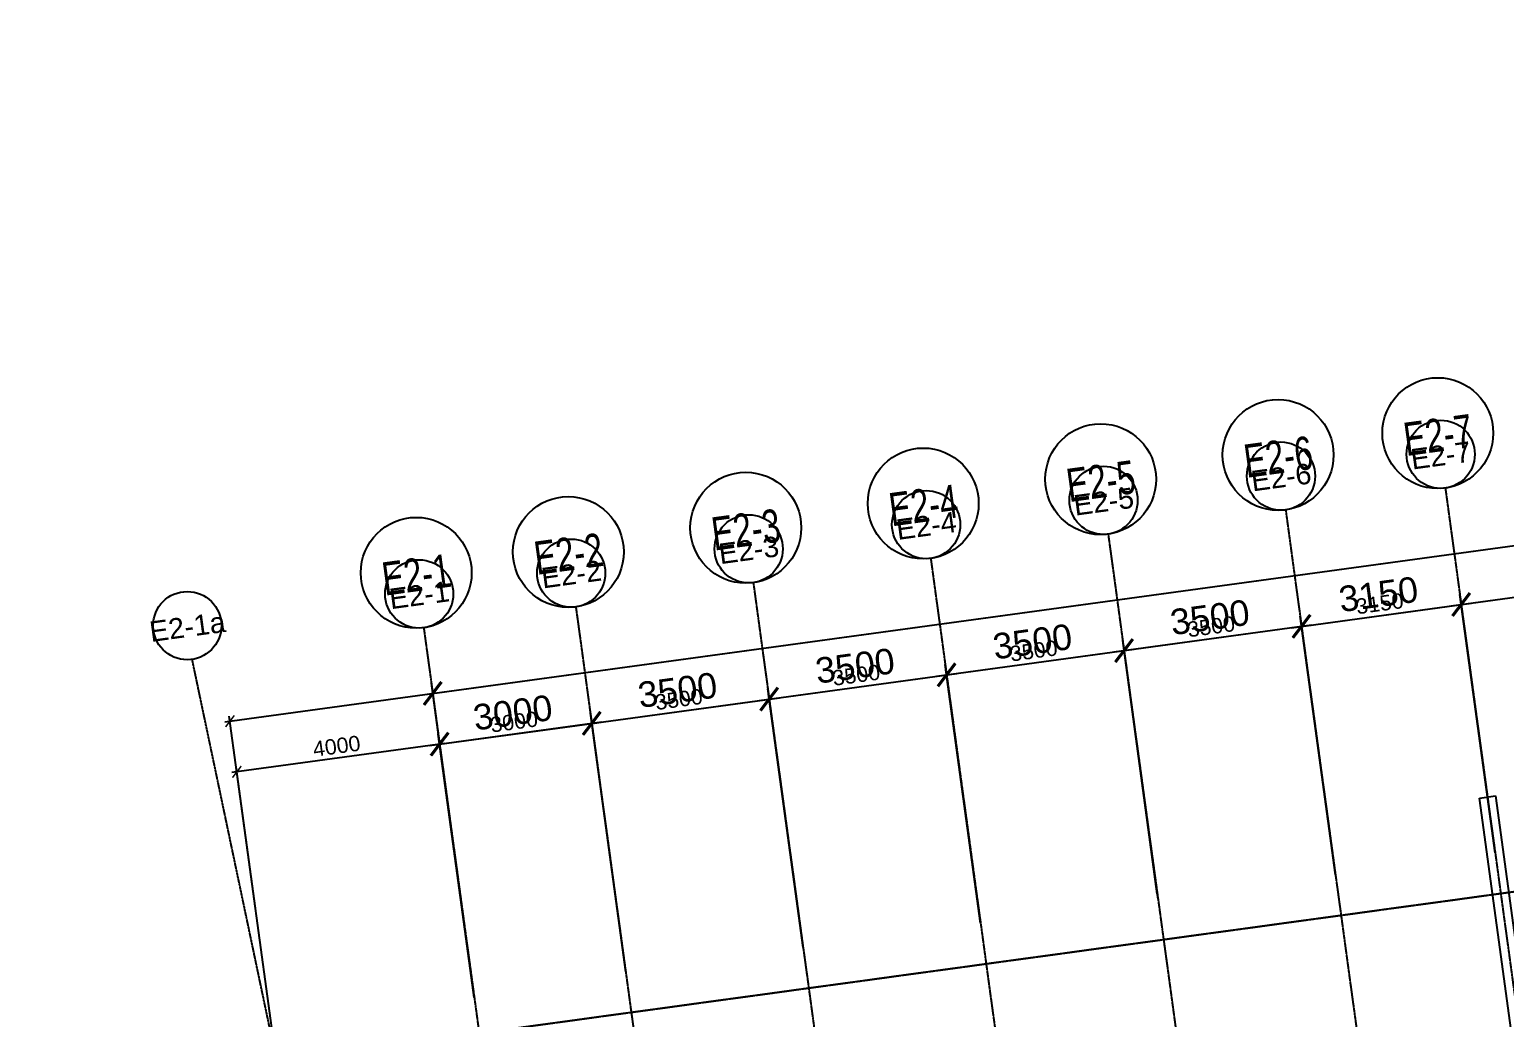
# Model space of a CAD drawing. Header units: millimetres. Extents: x -174040 to 151923, y -227569 to 142020.
# Drawn here: x -172050 to -143205, y 118551 to 137877 of the extents above; entities that cross this region are included whole.
import ezdxf
from ezdxf.enums import TextEntityAlignment as Align

# ---------------------------------------------------------------- set-up
doc = ezdxf.new("R2010")
doc.units = ezdxf.units.MM
doc.header["$LTSCALE"] = 5
doc.linetypes.add('E-RG-1F$0$$0$DOTE', pattern=[2.42, 2, -0.2, 0.02, -0.2])
for name, color, linetype in [('A—墙体', 7, 'Continuous'), ('A—文字索引', 40, 'Continuous'), ('A—轴线、尺寸', 1, 'Continuous'), ('轴线100', 1, 'Continuous')]:
    doc.layers.add(name, color=color, linetype=linetype)
doc.styles.add('ARIAL', font='arial.ttf')
doc.dimstyles.new('200', dxfattribs={"dimscale": 200, "dimtxt": 2.5, "dimasz": 2, "dimexe": 1, "dimexo": 1, "dimgap": 0.8, "dimtad": 1, "dimdec": 0, "dimdsep": 46, "dimtxsty": 'ARIAL', "dimblk1": 'ARCHTICK', "dimblk2": 'ARCHTICK', "dimsah": 1, "dimcen": -0.9, "dimdle": 1, "dimclrd": 256, "dimclre": 256, "dimclrt": 40, "dimaunit": 1, "dimadec": 0, "dimazin": 0, "dimtfac": 0.35, "dimtdec": 0, "dimtix": 1, "dimtmove": 2, "dimatfit": 3, "dimldrblk": 'ARCHTICK', "dimfxl": 0, "dimtvp": 0.8, "dimtolj": 1, "dimtzin": 0, "dimarcsym": 0})
doc.dimstyles.new('副本 100', dxfattribs={"dimscale": 100, "dimtxt": 2.5, "dimasz": 2, "dimexe": 1, "dimexo": 1, "dimgap": 0.8, "dimtad": 1, "dimdec": 0, "dimdsep": 46, "dimtxsty": 'ARIAL', "dimblk1": 'ARCHTICK', "dimblk2": 'ARCHTICK', "dimsah": 1, "dimcen": -0.9, "dimdle": 1, "dimclrd": 256, "dimclre": 256, "dimclrt": 40, "dimaunit": 1, "dimadec": 0, "dimazin": 0, "dimtfac": 0.35, "dimtdec": 0, "dimtix": 1, "dimtmove": 2, "dimatfit": 3, "dimldrblk": 'ARCHTICK', "dimfxl": 0, "dimtvp": 0.8, "dimtolj": 1, "dimtzin": 0, "dimarcsym": 0})

# ---------------------------------------------------------------- blocks, each defined once
blk = doc.blocks.new('_ArchTick')
at = {"color": 0, "linetype": 'ByBlock', "const_width": 0.15}
blk.add_lwpolyline([(-0.5, -0.5), (0.5, 0.5)], dxfattribs=at)
blk = doc.blocks.new('*D213')
at = {"layer": 'A—轴线、尺寸', "linetype": 'ByBlock', "lineweight": -2}
for p, q in [((-164233, 123885), (-160864, 124346)), ((-160412, 119562), (-161089, 124517)), ((-163385, 119156), (-164062, 124110))]:
    blk.add_line(p, q, dxfattribs=at)
at = {"layer": 'Defpoints', "color": 0, "linetype": 'ByBlock'}
for p in [(-161062, 124318), (-160385, 119364), (-163357, 118958)]:
    blk.add_point(p, dxfattribs=at)
at = {"layer": 'A—轴线、尺寸', "linetype": 'ByBlock', "lineweight": -2, "xscale": 400, "yscale": 400, "zscale": 400}
for p, rotation in [((-161062, 124318), 7.783339573380966), ((-164035, 123912), 187.783339573381)]:
    blk.add_blockref('_ArchTick', p, dxfattribs=dict(at, rotation=rotation))
at = {"layer": 'A—轴线、尺寸', "color": 40, "linetype": 'ByBlock', "insert": (-162605, 124527), "char_height": 500, "attachment_point": 5, "rotation": 7.7833, "style": 'ARIAL'}
blk.add_mtext('\\A1;3000', dxfattribs=at)
blk = doc.blocks.new('*D214')
at = {"layer": 'A—轴线、尺寸', "linetype": 'ByBlock', "lineweight": -2}
for p, q in [((-164368, 124876), (-70838, 137660)), ((-70561, 134161), (-71063, 137831)), ((-163358, 118963), (-164197, 125101))]:
    blk.add_line(p, q, dxfattribs=at)
at = {"layer": 'Defpoints', "color": 0, "linetype": 'ByBlock'}
for p in [(-71036, 137633), (-70534, 133963), (-163331, 118765)]:
    blk.add_point(p, dxfattribs=at)
at = {"layer": 'A—轴线、尺寸', "linetype": 'ByBlock', "lineweight": -2, "xscale": 400, "yscale": 400, "zscale": 400}
for p, rotation in [((-71036, 137633), 7.783339573380966), ((-164170, 124903), 187.783339573381)]:
    blk.add_blockref('_ArchTick', p, dxfattribs=dict(at, rotation=rotation))
at = {"layer": 'A—轴线、尺寸', "color": 40, "linetype": 'ByBlock', "insert": (-117659, 131680), "char_height": 500, "attachment_point": 5, "rotation": 7.7833, "style": 'ARIAL'}
blk.add_mtext('\\A1;94000', dxfattribs=at)
blk = doc.blocks.new('*D215')
at = {"layer": 'A—轴线、尺寸', "linetype": 'ByBlock', "lineweight": -2}
for p, q in [((-156944, 120036), (-157622, 124991)), ((-161260, 124291), (-157396, 124820)), ((-160412, 119562), (-161089, 124517))]:
    blk.add_line(p, q, dxfattribs=at)
at = {"layer": 'Defpoints', "color": 0, "linetype": 'ByBlock'}
for p in [(-157595, 124792), (-156917, 119838), (-160385, 119364)]:
    blk.add_point(p, dxfattribs=at)
at = {"layer": 'A—轴线、尺寸', "linetype": 'ByBlock', "lineweight": -2, "xscale": 400, "yscale": 400, "zscale": 400}
for p, rotation in [((-157595, 124792), 7.783339573380966), ((-161062, 124318), 187.783339573381)]:
    blk.add_blockref('_ArchTick', p, dxfattribs=dict(at, rotation=rotation))
at = {"layer": 'A—轴线、尺寸', "color": 40, "linetype": 'ByBlock', "insert": (-159385, 124967), "char_height": 500, "attachment_point": 5, "rotation": 7.7833, "style": 'ARIAL'}
blk.add_mtext('\\A1;3500', dxfattribs=at)
blk = doc.blocks.new('*D216')
at = {"layer": 'A—轴线、尺寸', "linetype": 'ByBlock', "lineweight": -2}
for p, q in [((-157793, 124765), (-153929, 125294)), ((-153477, 120510), (-154154, 125465)), ((-156944, 120036), (-157622, 124991))]:
    blk.add_line(p, q, dxfattribs=at)
at = {"layer": 'Defpoints', "color": 0, "linetype": 'ByBlock'}
for p in [(-154127, 125266), (-153450, 120312), (-156917, 119838)]:
    blk.add_point(p, dxfattribs=at)
at = {"layer": 'A—轴线、尺寸', "linetype": 'ByBlock', "lineweight": -2, "xscale": 400, "yscale": 400, "zscale": 400}
for p, rotation in [((-154127, 125266), 7.783339573380966), ((-157595, 124792), 187.783339573381)]:
    blk.add_blockref('_ArchTick', p, dxfattribs=dict(at, rotation=rotation))
at = {"layer": 'A—轴线、尺寸', "color": 40, "linetype": 'ByBlock', "insert": (-155917, 125441), "char_height": 500, "attachment_point": 5, "rotation": 7.7833, "style": 'ARIAL'}
blk.add_mtext('\\A1;3500', dxfattribs=at)
blk = doc.blocks.new('*D217')
at = {"layer": 'A—轴线、尺寸', "linetype": 'ByBlock', "lineweight": -2}
for p, q in [((-154325, 125239), (-150461, 125768)), ((-150009, 120984), (-150686, 125939)), ((-153477, 120510), (-154154, 125465))]:
    blk.add_line(p, q, dxfattribs=at)
at = {"layer": 'Defpoints', "color": 0, "linetype": 'ByBlock'}
for p in [(-150659, 125740), (-149982, 120786), (-153450, 120312)]:
    blk.add_point(p, dxfattribs=at)
at = {"layer": 'A—轴线、尺寸', "linetype": 'ByBlock', "lineweight": -2, "xscale": 400, "yscale": 400, "zscale": 400}
for p, rotation in [((-150659, 125740), 7.783339573380966), ((-154127, 125266), 187.783339573381)]:
    blk.add_blockref('_ArchTick', p, dxfattribs=dict(at, rotation=rotation))
at = {"layer": 'A—轴线、尺寸', "color": 40, "linetype": 'ByBlock', "insert": (-152449, 125915), "char_height": 500, "attachment_point": 5, "rotation": 7.7833, "style": 'ARIAL'}
blk.add_mtext('\\A1;3500', dxfattribs=at)
blk = doc.blocks.new('*D218')
at = {"layer": 'A—轴线、尺寸', "linetype": 'ByBlock', "lineweight": -2}
for p, q in [((-146541, 121458), (-147218, 126413)), ((-150857, 125713), (-146993, 126242)), ((-150009, 120984), (-150686, 125939))]:
    blk.add_line(p, q, dxfattribs=at)
at = {"layer": 'Defpoints', "color": 0, "linetype": 'ByBlock'}
for p in [(-147191, 126214), (-146514, 121260), (-149982, 120786)]:
    blk.add_point(p, dxfattribs=at)
at = {"layer": 'A—轴线、尺寸', "linetype": 'ByBlock', "lineweight": -2, "xscale": 400, "yscale": 400, "zscale": 400}
for p, rotation in [((-147191, 126214), 7.783339573380966), ((-150659, 125740), 187.783339573381)]:
    blk.add_blockref('_ArchTick', p, dxfattribs=dict(at, rotation=rotation))
at = {"layer": 'A—轴线、尺寸', "color": 40, "linetype": 'ByBlock', "insert": (-148981, 126389), "char_height": 500, "attachment_point": 5, "rotation": 7.7833, "style": 'ARIAL'}
blk.add_mtext('\\A1;3500', dxfattribs=at)
blk = doc.blocks.new('*D219')
at = {"layer": 'A—轴线、尺寸', "linetype": 'ByBlock', "lineweight": -2}
for p, q in [((-147389, 126187), (-143872, 126668)), ((-143420, 121885), (-144097, 126839)), ((-146541, 121458), (-147218, 126413))]:
    blk.add_line(p, q, dxfattribs=at)
at = {"layer": 'Defpoints', "color": 0, "linetype": 'ByBlock'}
for p in [(-144070, 126641), (-143393, 121687), (-146514, 121260)]:
    blk.add_point(p, dxfattribs=at)
at = {"layer": 'A—轴线、尺寸', "linetype": 'ByBlock', "lineweight": -2, "xscale": 400, "yscale": 400, "zscale": 400}
for p, rotation in [((-144070, 126641), 7.783339573380966), ((-147191, 126214), 187.783339573381)]:
    blk.add_blockref('_ArchTick', p, dxfattribs=dict(at, rotation=rotation))
at = {"layer": 'A—轴线、尺寸', "color": 40, "linetype": 'ByBlock', "insert": (-145687, 126839), "char_height": 500, "attachment_point": 5, "rotation": 7.7833, "style": 'ARIAL'}
blk.add_mtext('\\A1;3150', dxfattribs=at)
blk = doc.blocks.new('*D220')
at = {"layer": 'A—轴线、尺寸', "linetype": 'ByBlock', "lineweight": -2}
for p, q in [((-139606, 122406), (-140283, 127361)), ((-144268, 126614), (-140058, 127190)), ((-143420, 121885), (-144097, 126839))]:
    blk.add_line(p, q, dxfattribs=at)
at = {"layer": 'Defpoints', "color": 0, "linetype": 'ByBlock'}
for p in [(-140256, 127162), (-139579, 122208), (-143393, 121687)]:
    blk.add_point(p, dxfattribs=at)
at = {"layer": 'A—轴线、尺寸', "linetype": 'ByBlock', "lineweight": -2, "xscale": 400, "yscale": 400, "zscale": 400}
for p, rotation in [((-140256, 127162), 7.783339573380966), ((-144070, 126641), 187.783339573381)]:
    blk.add_blockref('_ArchTick', p, dxfattribs=dict(at, rotation=rotation))
at = {"layer": 'A—轴线、尺寸', "color": 40, "linetype": 'ByBlock', "insert": (-142219, 127313), "char_height": 500, "attachment_point": 5, "rotation": 7.7833, "style": 'ARIAL'}
blk.add_mtext('\\A1;3850', dxfattribs=at)
blk = doc.blocks.new('*D483')
at = {"layer": 'Defpoints', "color": 0, "linetype": 'ByBlock'}
for p in [(-281580, 124839), (-280902, 119884), (-283875, 119478)]:
    blk.add_point(p, dxfattribs=at)
at = {"layer": '轴线100', "linetype": 'ByBlock', "lineweight": -2}
for p, q in [((-280916, 119983), (-281593, 124938)), ((-284651, 124419), (-281480, 124852)), ((-283888, 119577), (-284565, 124531))]:
    blk.add_line(p, q, dxfattribs=at)
at = {"layer": '轴线100', "linetype": 'ByBlock', "lineweight": -2, "xscale": 200, "yscale": 200, "zscale": 200}
for p, rotation in [((-281580, 124839), 7.783339565832659), ((-284552, 124432), 187.7833395658326)]:
    blk.add_blockref('_ArchTick', p, dxfattribs=dict(at, rotation=rotation))
at = {"layer": '轴线100', "color": 40, "linetype": 'ByBlock', "insert": (-283097, 124867), "char_height": 300, "attachment_point": 5, "rotation": 7.7833, "style": 'ARIAL'}
blk.add_mtext('\\A1;3000', dxfattribs=at)
blk = doc.blocks.new('*D484')
at = {"layer": 'Defpoints', "color": 0, "linetype": 'ByBlock'}
for p in [(-191553, 138153), (-190741, 132208), (-287742, 118238, 0)]:
    blk.add_point(p, dxfattribs=at)
at = {"layer": '轴线100', "linetype": 'ByBlock', "lineweight": -2}
for p, q in [((-288749, 124868), (-191454, 138167)), ((-190754, 132307), (-191567, 138252)), ((-287756, 118338), (-288664, 124981))]:
    blk.add_line(p, q, dxfattribs=at)
at = {"layer": '轴线100', "linetype": 'ByBlock', "lineweight": -2, "xscale": 200, "yscale": 200, "zscale": 200}
for p, rotation in [((-191553, 138153), 7.783339565832659), ((-288650, 124881), 187.7833395658326)]:
    blk.add_blockref('_ArchTick', p, dxfattribs=dict(at, rotation=rotation))
at = {"layer": '轴线100', "color": 40, "linetype": 'ByBlock', "insert": (-240133, 131748), "char_height": 300, "attachment_point": 5, "rotation": 7.7833, "style": 'ARIAL'}
blk.add_mtext('\\A1;98000', dxfattribs=at)
blk = doc.blocks.new('*D485')
at = {"layer": 'Defpoints', "color": 0, "linetype": 'ByBlock'}
for p in [(-278112, 125313), (-277435, 120358), (-280902, 119884)]:
    blk.add_point(p, dxfattribs=at)
at = {"layer": '轴线100', "linetype": 'ByBlock', "lineweight": -2}
for p, q in [((-281679, 124825), (-278013, 125326)), ((-277448, 120457), (-278125, 125412)), ((-280916, 119983), (-281593, 124938))]:
    blk.add_line(p, q, dxfattribs=at)
at = {"layer": '轴线100', "linetype": 'ByBlock', "lineweight": -2, "xscale": 200, "yscale": 200, "zscale": 200}
for p, rotation in [((-278112, 125313), 7.783339565832659), ((-281580, 124839), 187.7833395658326)]:
    blk.add_blockref('_ArchTick', p, dxfattribs=dict(at, rotation=rotation))
at = {"layer": '轴线100', "color": 40, "linetype": 'ByBlock', "insert": (-279877, 125307), "char_height": 300, "attachment_point": 5, "rotation": 7.7833, "style": 'ARIAL'}
blk.add_mtext('\\A1;3500', dxfattribs=at)
blk = doc.blocks.new('*D486')
at = {"layer": 'Defpoints', "color": 0, "linetype": 'ByBlock'}
for p in [(-274644, 125787), (-273967, 120832), (-277435, 120358)]:
    blk.add_point(p, dxfattribs=at)
at = {"layer": '轴线100', "linetype": 'ByBlock', "lineweight": -2}
for p, q in [((-278211, 125299), (-274545, 125800)), ((-273980, 120931), (-274658, 125886)), ((-277448, 120457), (-278125, 125412))]:
    blk.add_line(p, q, dxfattribs=at)
at = {"layer": '轴线100', "linetype": 'ByBlock', "lineweight": -2, "xscale": 200, "yscale": 200, "zscale": 200}
for p, rotation in [((-274644, 125787), 7.783339565832659), ((-278112, 125313), 187.7833395658326)]:
    blk.add_blockref('_ArchTick', p, dxfattribs=dict(at, rotation=rotation))
at = {"layer": '轴线100', "color": 40, "linetype": 'ByBlock', "insert": (-276410, 125781), "char_height": 300, "attachment_point": 5, "rotation": 7.7833, "style": 'ARIAL'}
blk.add_mtext('\\A1;3500', dxfattribs=at)
blk = doc.blocks.new('*D487')
at = {"layer": 'Defpoints', "color": 0, "linetype": 'ByBlock'}
for p in [(-271176, 126261), (-270499, 121306), (-273967, 120832)]:
    blk.add_point(p, dxfattribs=at)
at = {"layer": '轴线100', "linetype": 'ByBlock', "lineweight": -2}
for p, q in [((-270513, 121405), (-271190, 126360)), ((-274743, 125773), (-271077, 126274)), ((-273980, 120931), (-274658, 125886))]:
    blk.add_line(p, q, dxfattribs=at)
at = {"layer": '轴线100', "linetype": 'ByBlock', "lineweight": -2, "xscale": 200, "yscale": 200, "zscale": 200}
for p, rotation in [((-271176, 126261), 7.783339565832659), ((-274644, 125787), 187.7833395658326)]:
    blk.add_blockref('_ArchTick', p, dxfattribs=dict(at, rotation=rotation))
at = {"layer": '轴线100', "color": 40, "linetype": 'ByBlock', "insert": (-272942, 126255), "char_height": 300, "attachment_point": 5, "rotation": 7.7833, "style": 'ARIAL'}
blk.add_mtext('\\A1;3500', dxfattribs=at)
blk = doc.blocks.new('*D488')
at = {"layer": 'Defpoints', "color": 0, "linetype": 'ByBlock'}
for p in [(-267709, 126735), (-267031, 121780), (-270499, 121306)]:
    blk.add_point(p, dxfattribs=at)
at = {"layer": '轴线100', "linetype": 'ByBlock', "lineweight": -2}
for p, q in [((-271275, 126247), (-267609, 126748)), ((-267045, 121879), (-267722, 126834)), ((-270513, 121405), (-271190, 126360))]:
    blk.add_line(p, q, dxfattribs=at)
at = {"layer": '轴线100', "linetype": 'ByBlock', "lineweight": -2, "xscale": 200, "yscale": 200, "zscale": 200}
for p, rotation in [((-267709, 126735), 7.783339565832659), ((-271176, 126261), 187.7833395658326)]:
    blk.add_blockref('_ArchTick', p, dxfattribs=dict(at, rotation=rotation))
at = {"layer": '轴线100', "color": 40, "linetype": 'ByBlock', "insert": (-269474, 126729), "char_height": 300, "attachment_point": 5, "rotation": 7.7833, "style": 'ARIAL'}
blk.add_mtext('\\A1;3500', dxfattribs=at)
blk = doc.blocks.new('*D489')
at = {"layer": 'Defpoints', "color": 0, "linetype": 'ByBlock'}
for p in [(-264588, 127161), (-263910, 122207), (-267031, 121780)]:
    blk.add_point(p, dxfattribs=at)
at = {"layer": '轴线100', "linetype": 'ByBlock', "lineweight": -2}
for p, q in [((-263924, 122306), (-264601, 127260)), ((-267808, 126721), (-264488, 127175)), ((-267045, 121879), (-267722, 126834))]:
    blk.add_line(p, q, dxfattribs=at)
at = {"layer": '轴线100', "linetype": 'ByBlock', "lineweight": -2, "xscale": 200, "yscale": 200, "zscale": 200}
for p, rotation in [((-264588, 127161), 7.783339565832659), ((-267709, 126735), 187.7833395658326)]:
    blk.add_blockref('_ArchTick', p, dxfattribs=dict(at, rotation=rotation))
at = {"layer": '轴线100', "color": 40, "linetype": 'ByBlock', "insert": (-266180, 127179), "char_height": 300, "attachment_point": 5, "rotation": 7.7833, "style": 'ARIAL'}
blk.add_mtext('\\A1;3150', dxfattribs=at)
blk = doc.blocks.new('*D490')
at = {"layer": 'Defpoints', "color": 0, "linetype": 'ByBlock'}
for p in [(-260773, 127683), (-260096, 122728), (-263910, 122207)]:
    blk.add_point(p, dxfattribs=at)
at = {"layer": '轴线100', "linetype": 'ByBlock', "lineweight": -2}
for p, q in [((-260109, 122827), (-260787, 127782)), ((-264687, 127148), (-260674, 127696)), ((-263924, 122306), (-264601, 127260))]:
    blk.add_line(p, q, dxfattribs=at)
at = {"layer": '轴线100', "linetype": 'ByBlock', "lineweight": -2, "xscale": 200, "yscale": 200, "zscale": 200}
for p, rotation in [((-260773, 127683), 7.783339565832659), ((-264588, 127161), 187.7833395658326)]:
    blk.add_blockref('_ArchTick', p, dxfattribs=dict(at, rotation=rotation))
at = {"layer": '轴线100', "color": 40, "linetype": 'ByBlock', "insert": (-262712, 127653), "char_height": 300, "attachment_point": 5, "rotation": 7.7833, "style": 'ARIAL'}
blk.add_mtext('\\A1;3850', dxfattribs=at)
blk = doc.blocks.new('*D546')
at = {"layer": 'Defpoints', "color": 0, "linetype": 'ByBlock'}
for p in [(-288515, 123891), (-288137, 121126), (-284084, 121006)]:
    blk.add_point(p, dxfattribs=at)
at = {"layer": '轴线100', "linetype": 'ByBlock', "lineweight": -2}
for p, q in [((-284453, 124446), (-288614, 123877)), ((-284097, 121105), (-284565, 124531)), ((-288150, 121225), (-288528, 123990))]:
    blk.add_line(p, q, dxfattribs=at)
at = {"layer": '轴线100', "linetype": 'ByBlock', "lineweight": -2, "xscale": 200, "yscale": 200, "zscale": 200}
for p, rotation in [((-284552, 124432), 7.783339565832642), ((-288515, 123891), 187.7833395658326)]:
    blk.add_blockref('_ArchTick', p, dxfattribs=dict(at, rotation=rotation))
at = {"layer": '轴线100', "color": 40, "linetype": 'ByBlock', "insert": (-286565, 124393), "char_height": 300, "attachment_point": 5, "rotation": 7.7833, "style": 'ARIAL'}
blk.add_mtext('\\A1;4000', dxfattribs=at)
blk = doc.blocks.new('A$C1C9D1350')
at = {"layer": '轴线100', "linetype": 'E-RG-1F$0$$0$DOTE'}
for p, q in [((-187649.8, 131919.8), (-292566.8, 117579.1)), ((-264898.6, 129436.2), (-260969.7, 100692.7)), ((-268019.6, 129009.6), (-264090.7, 100266.1)), ((-271487.3, 128535.6), (-267558.5, 99792.1)), ((-274955.1, 128061.6), (-271026.2, 99318.1)), ((-278422.8, 127587.6), (-274494, 98844.1)), ((-281890.6, 127113.6), (-277961.7, 98370.1)), ((-284863, 126707.3), (-280934.1, 97963.8)), ((-289394.2, 126088), (-282553.8, 93585.5))]:
    blk.add_line(p, q, dxfattribs=at)
at = {"layer": '轴线100', "linetype": 'ByBlock'}
for centre in [(-264988.8, 130096.7), (-268109.8, 129670.1), (-271577.5, 129196.1), (-275045.3, 128722.1), (-278513, 128248.1), (-281980.8, 127774.1), (-284952.9, 127367.9), (-289484.4, 126748.5)]:
    blk.add_circle(centre, 666.7, dxfattribs=at)
at = {"layer": '轴线100', "color": 40, "style": 'ARIAL'}
for s, p in [('E2-7', (-264985.8, 130074.8)), ('E2-6', (-268106.8, 129648.2)), ('E2-5', (-271574.5, 129174.2)), ('E2-4', (-275042.3, 128700.2)), ('E2-3', (-278510, 128226.2)), ('E2-2', (-281977.8, 127752.2)), ('E2-1', (-284949.9, 127345.9)), ('E2-1a', (-289481.4, 126726.5))]:
    blk.add_text(s, height=400, rotation=7.78334, dxfattribs=at).set_placement(p, align=Align.MIDDLE_CENTER)
at = {"layer": '轴线100', "linetype": 'ByBlock'}
for base, p1, p2, angle, picture, middle in [((-191553.4, 138153.3), (-287742.2, 118238.5, 0), (-190740.7, 132208.2), 7.78334, '*D484', (-240133.4, 131748.4)), ((-260773, 127682.6), (-263910.4, 122206.9), (-260095.8, 122728.3), 7.78334, '*D490', (-262711.9, 127653)), ((-264587.6, 127161.2), (-267031.4, 121780.3), (-263910.4, 122206.9), 7.78334, '*D489', (-266179.6, 127179)), ((-267708.5, 126734.6), (-270499.1, 121306.3), (-267031.4, 121780.3), 7.78334, '*D488', (-269474, 126728.7)), ((-271176.3, 126260.6), (-273966.9, 120832.3), (-270499.1, 121306.3), 7.78334, '*D487', (-272941.8, 126254.7)), ((-274644.1, 125786.6), (-277434.6, 120358.3), (-273966.9, 120832.3), 7.78334, '*D486', (-276409.5, 125780.8)), ((-278111.8, 125312.6), (-280902.4, 119884.3), (-277434.6, 120358.3), 7.78334, '*D485', (-279877.3, 125306.8)), ((-281579.6, 124838.6), (-283874.7, 119478.1), (-280902.4, 119884.3), 7.78334, '*D483', (-283097.3, 124866.6)), ((-288514.8, 123890.7), (-284083.6, 121005.7), (-288136.8, 121125.8), 187.78334, '*D546', (-286564.9, 124392.5))]:
    dim = blk.add_linear_dim(base=base, p1=p1, p2=p2, angle=angle, dimstyle='副本 100', override={"dimtxt": 3}, dxfattribs=at)
    dim.commit()
    dim.dimension.update_dxf_attribs({"geometry": picture, "text_midpoint": middle})

msp = doc.modelspace()

# ---------------------------------------------------------------- linework, layer by layer
at = {"layer": 'A—墙体'}
for p, q in [((-143713.9, 122855.1), (-143396.9, 122898.5)), ((-143396.9, 122898.5), (-142624.3, 117245.6)), ((-142941.3, 117202.3), (-143713.9, 122855.1))]:
    msp.add_line(p, q, dxfattribs=at)
at = {"layer": 'A—轴线、尺寸', "linetype": 'E-RG-1F$0$$0$DOTE'}
for p, q in [((-144381.3, 128916), (-142728.9, 116827.6)), ((-147502.2, 128489.4), (-145849.9, 116401)), ((-150970, 128015.4), (-149317.7, 115927)), ((-154437.7, 127541.4), (-152785.4, 115453)), ((-157905.5, 127067.4), (-156253.2, 114979)), ((-161373.3, 126593.4), (-159720.9, 114505)), ((-164345.6, 126187.2), (-160416.8, 97443.7)), ((-123782.3, 123656.5), (-172049.7, 117058.9))]:
    msp.add_line(p, q, dxfattribs=at)
at = {"layer": 'A—轴线、尺寸', "linetype": 'ByBlock'}
for centre in [(-144528, 129989.4), (-147648.9, 129562.8), (-151116.7, 129088.8), (-154584.5, 128614.8), (-158052.2, 128140.8), (-161520, 127666.8), (-164492.3, 127260.5)]:
    msp.add_circle(centre, 1083.3, dxfattribs=at)

# ---------------------------------------------------------------- block references
at = {"layer": '轴线100'}
msp.add_blockref('A$C1C9D1350', (120517.4, -520.6), dxfattribs=at)

# ---------------------------------------------------------------- texts
at = {"layer": 'A—文字索引', "style": 'ARIAL', "width": 0.7}
for s, p in [('E2-7', (-144523.1, 129953.7)), ('E2-6', (-147644.1, 129527.1)), ('E2-5', (-151111.8, 129053.1)), ('E2-4', (-154579.6, 128579.1)), ('E2-3', (-158047.3, 128105.1)), ('E2-2', (-161515.1, 127631.1)), ('E2-1', (-164487.5, 127224.8))]:
    msp.add_text(s, height=650, rotation=7.78334, dxfattribs=at).set_placement(p, align=Align.MIDDLE_CENTER)

# ---------------------------------------------------------------- dimensions: what is measured, and where the dimension line sits
at = {"layer": 'A—轴线、尺寸', "linetype": 'ByBlock'}
for base, p1, p2, picture, middle in [((-71036.1, 137633.2), (-163331.1, 118765.2), (-70534.4, 133962.6), '*D214', (-117659.3, 131679.5)), ((-140255.8, 127162.4), (-143393.1, 121686.8), (-139578.6, 122208.2), '*D220', (-142219.3, 127313.4)), ((-144070.3, 126641), (-146514.1, 121260.2), (-143393.1, 121686.8), '*D219', (-145687.1, 126839.4)), ((-147191.3, 126214.4), (-149981.8, 120786.2), (-146514.1, 121260.2), '*D218', (-148981.4, 126389.1)), ((-150659, 125740.5), (-153449.6, 120312.2), (-149981.8, 120786.2), '*D217', (-152449.2, 125915.1)), ((-154126.8, 125266.5), (-156917.4, 119838.2), (-153449.6, 120312.2), '*D216', (-155916.9, 125441.1)), ((-157594.5, 124792.5), (-160385.1, 119364.2), (-156917.4, 119838.2), '*D215', (-159384.7, 124967.1)), ((-161062.3, 124318.5), (-163357.5, 118957.9), (-160385.1, 119364.2), '*D213', (-162604.7, 124527))]:
    dim = msp.add_linear_dim(base=base, p1=p1, p2=p2, angle=7.78334, dimstyle='200', dxfattribs=at)
    dim.commit()
    dim.dimension.update_dxf_attribs({"geometry": picture, "text_midpoint": middle})

doc.saveas('drawing.dxf')
